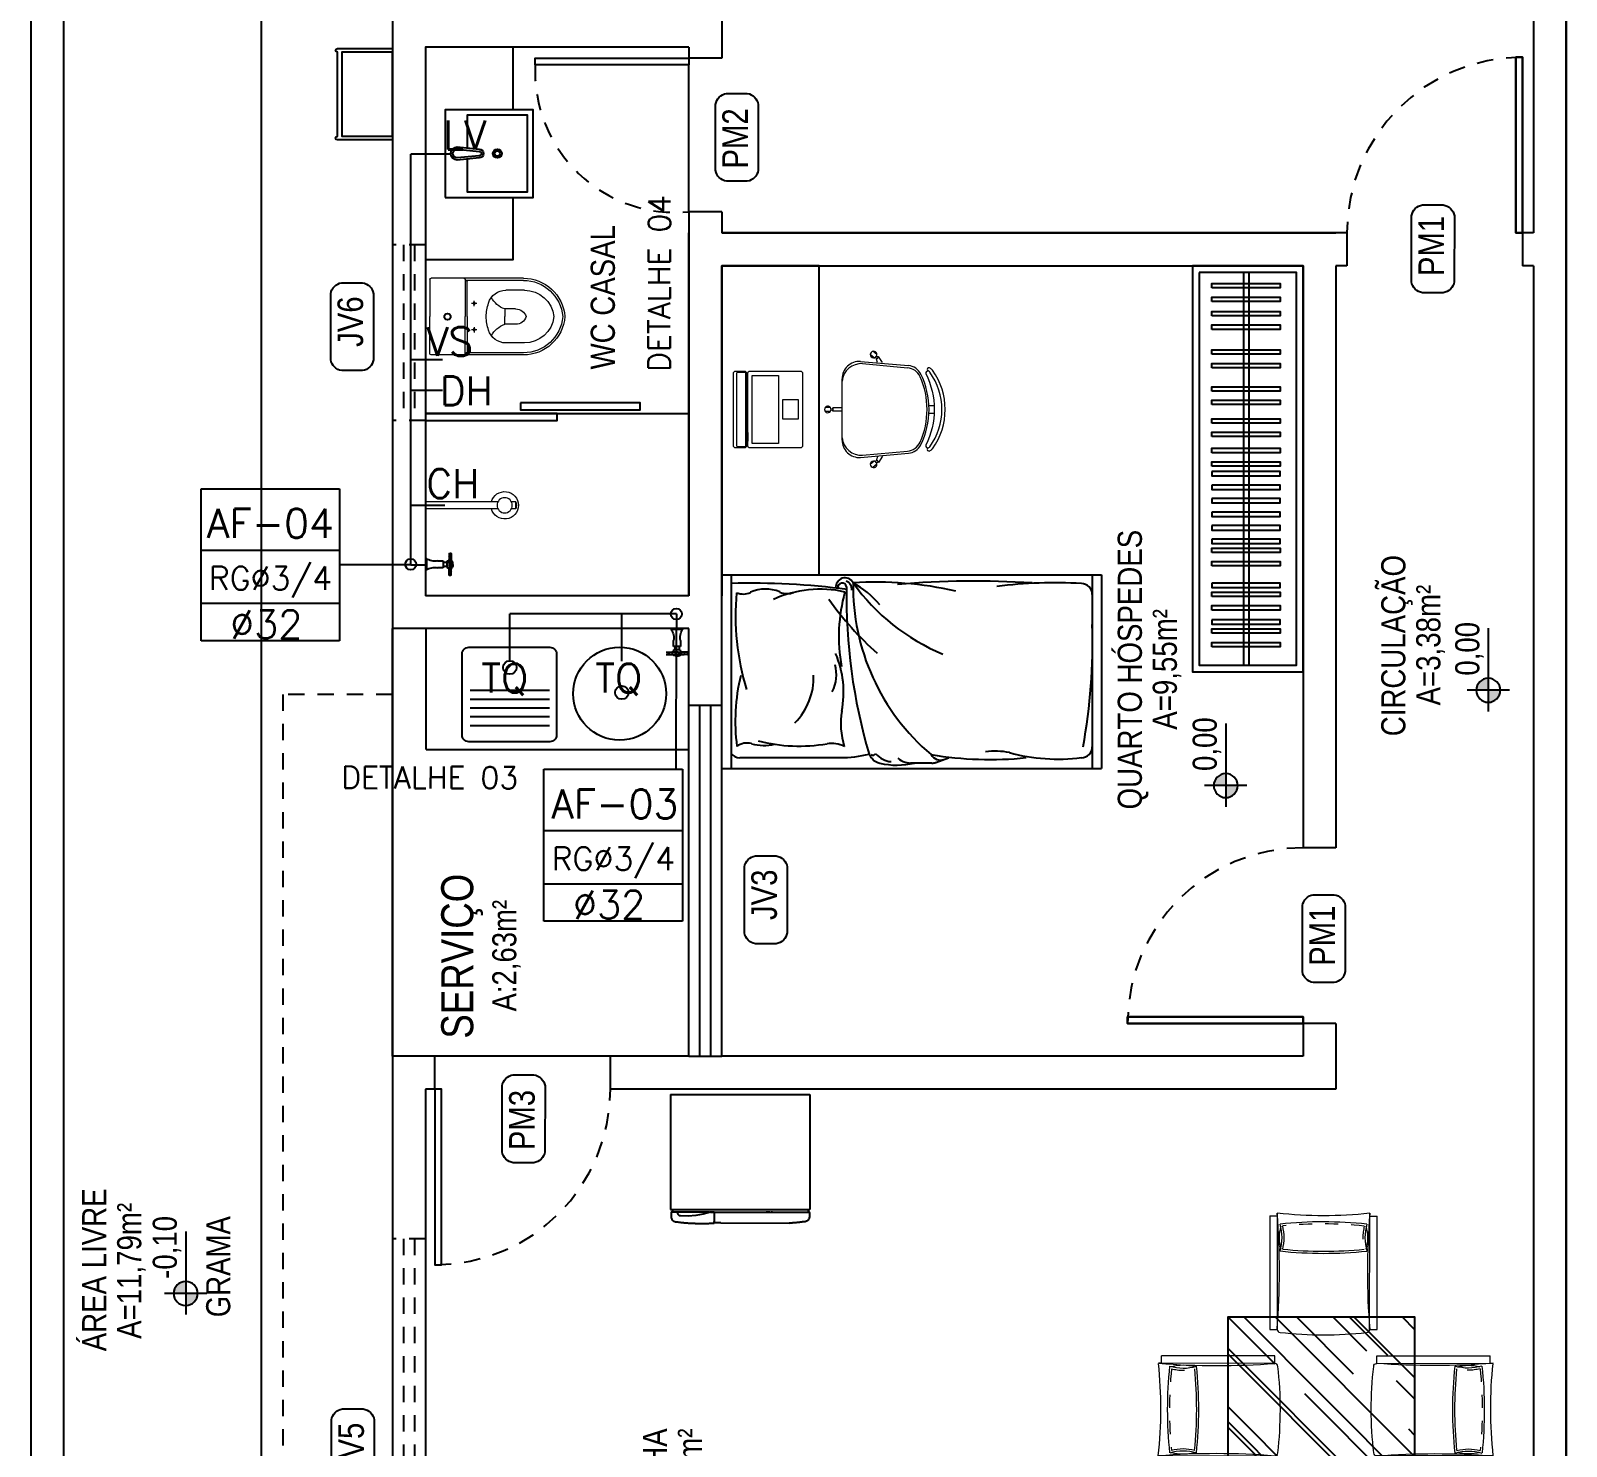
# Model space of a CAD drawing. Header units: millimetres. Extents: x 3923 to 4007, y 744 to 863.
# Drawn here: x 3950.72 to 3962.48, y 840.96 to 851.79 of the extents above; entities that cross this region are included whole.
import ezdxf
from ezdxf.enums import TextEntityAlignment as Align

# ---------------------------------------------------------------- set-up
doc = ezdxf.new("R2010")
doc.units = ezdxf.units.MM
doc.linetypes.add('AXES', pattern=[0.54, 0.3, -0.08, 0.08, -0.08])
doc.linetypes.add('HIDDEN2', pattern=[0.1875, 0.125, -0.0625])
for name, color, linetype in [('-HIDRO', 8, 'Continuous'), ('A-PEN-B', 5, 'Continuous'), ('AF', 5, 'Continuous'), ('COTAS01', 7, 'Continuous'), ('Diametro', 2, 'Continuous'), ('DIVERSOS', 1, 'Continuous'), ('E-txt-g', 3, 'Continuous'), ('ESPECIFICAÇÃO02', 7, 'Continuous'), ('HID-TUBPRIMARIO', 5, 'Continuous'), ('HIDRO 01', 4, 'Continuous'), ('MOB', 251, 'Continuous'), ('MOVEIS', 7, 'Continuous'), ('Prumadas_L', 1, 'Continuous'), ('Prumadas_Q', 3, 'Continuous'), ('Prumadas_T', 2, 'Continuous')]:
    doc.layers.add(name, color=color, linetype=linetype)
for name, color, linetype, lineweight in [('E-Lay-9', 9, 'Continuous', 9), ('E-Txt-W', 7, 'Continuous', 20), ('estofado', 7, 'Continuous', 25)]:
    doc.layers.add(name, color=color, linetype=linetype, lineweight=lineweight)
doc.styles.add('F2', font='ARIALN.TTF')
doc.styles.add('REG60', font='romans.shx', dxfattribs={"width": 0.8, "height": 0.15})
doc.styles.add('REG80', font='romans.shx', dxfattribs={"width": 0.8, "height": 0.2})
doc.styles.add('ROMANS', font='romans__.ttf', dxfattribs={"height": 0.1})

# ---------------------------------------------------------------- blocks, each defined once
blk = doc.blocks.new('TXT-AMB75')
at = {"layer": 'E-txt-g', "style": 'REG80', "width": 0.8, "flags": 8}
blk.add_attdef('TXT', text='', height=0.2, dxfattribs=at).set_placement((0.0055, 0.2964), align=Align.CENTER)
at = {"layer": 'E-Txt-W', "style": 'REG60', "width": 0.8, "flags": 8}
blk.add_attdef('TXT', text='', height=0.15, dxfattribs=at).set_placement((0.0055, 0.0271), align=Align.CENTER)
blk = doc.blocks.new('vaso-s')
at = {"color": 8}
for start, end in [(0, 180), (180, 0)]:
    blk.add_arc((0.08, 0), 0.0143, start, end, dxfattribs=at)
at = {"layer": 'E-Lay-9', "color": 8}
for p, q in [((0, 0.17), (0, 0)), ((0.4256, 0.175), (0.005, 0.175)), ((0.16, 0.17), (0.16, 0.17)), ((0.16, 0.17), (0.16, 0)), ((0.4256, 0.165), (0.165, 0.165)), ((0.17, 0), (0.17, 0.16)), ((0.2013, 0.0479), (0.2013, 0.0722)), ((0.4306, 0.12), (0.3459, 0.12)), ((0.2134, 0.06), (0.1891, 0.06)), ((0.3406, 0.035), (0.3406, 0)), ((0.3906, 0.035), (0.3406, 0.035)), ((0, -0.17), (0, 0)), ((0.16, -0.17), (0.16, 0)), ((0.17, 0), (0.17, -0.1601)), ((0.2134, -0.06), (0.1891, -0.06)), ((0.2013, -0.0479), (0.2013, -0.0722)), ((0.3406, -0.035), (0.3406, 0)), ((0.3906, -0.035), (0.3406, -0.035)), ((0.4306, -0.12), (0.3459, -0.12)), ((0.4256, -0.175), (0.005, -0.175)), ((0.16, -0.17), (0.16, -0.17)), ((0.4256, -0.165), (0.165, -0.165))]:
    blk.add_line(p, q, dxfattribs=at)
for centre in [(0.2013, 0.06), (0.2013, -0.06)]:
    blk.add_circle(centre, 0.005, dxfattribs=at)
for centre, radius, start, end in [((0.005, 0.17), 0.005, 90, 180), ((0.155, 0.17), 0.005, 0, 90), ((0.165, 0.17), 0.00495, 180, 270), ((0.165, 0.16), 0.00495, 0, 90), ((0.4256, -0.015), 0.19, 4.52806, 90), ((0.4256, -0.015), 0.18, 4.78019, 90), ((0.3459, 0.0375), 0.0825, 90, 163.03545), ((0.3754, 0.1358), 0.1066, 206.93947, 250.96472), ((0.4306, -0.015), 0.135, 6.37937, 90), ((0.518, -0.015), 0.2624, 163.03545, 176.7233), ((0.3906, -0.015), 0.05, 17.4576, 90), ((0.518, 0.015), 0.2624, 183.2767, 196.96455), ((0.3459, -0.0375), 0.0825, 196.96455, 270), ((0.3754, -0.1358), 0.1066, 109.03528, 153.06053), ((0.3906, 0.015), 0.05, 270, 342.5424), ((0.4256, 0.015), 0.19, 270, 355.47194), ((0.4256, 0.015), 0.18, 270, 355.21981), ((0.4306, 0.015), 0.135, 270, 353.62063), ((0.005, -0.17), 0.005, 180, 270), ((0.155, -0.17), 0.005, 270, 0), ((0.165, -0.17), 0.00495, 90, 180), ((0.165, -0.1601), 0.00495, 270, 0)]:
    blk.add_arc(centre, radius, start, end, dxfattribs=at)
blk = doc.blocks.new('Chuveiro')
at = {"layer": 'E-Lay-9', "color": 8}
for p, q in [((-0.0311, 0.0156), (-0.3604, 0.0156)), ((0.0509, 0.0156), (0.0311, 0.0156)), ((0.0509, 0.0156), (0.0509, -0.0156)), ((-0.0311, -0.0156), (-0.3604, -0.0156)), ((0.0509, -0.0156), (0.0311, -0.0156))]:
    blk.add_line(p, q, dxfattribs=at)
blk.add_circle((0, 0), 0.0348, dxfattribs=at)
for centre, radius, start, end in [((0, 0), 0.0624, 194.4775, 165.5225), ((0.0093, 0), 0.0444, 339.42663, 20.57337)]:
    blk.add_arc(centre, radius, start, end, dxfattribs=at)
blk = doc.blocks.new('CUBA QUADRADA-flat-4-flat-1')
at = {"layer": 'MOB'}
blk.add_lwpolyline([(0, -0.2), (0.4, -0.2), (0.4, 0.2), (0, 0.2)], close=True, dxfattribs=at)
blk.add_lwpolyline([(0.1, -0.0255), (0.1, -0.175), (0.375, -0.175), (0.375, 0.175), (0.1, 0.175), (0.1, 0.0255)], dxfattribs=at)
for points in [[(0.155, -0.02), (0.055, -0.03, -1), (0.055, 0.03), (0.155, 0.02, -1)], [(0.155, -0.01), (0.055, -0.02, -1), (0.055, 0.02), (0.155, 0.01, -1)]]:
    blk.add_lwpolyline(points, format="xyb", close=True, dxfattribs=at)
for radius in [0.02, 0.0125]:
    blk.add_circle((0.2375, 0), radius, dxfattribs=at)
blk = doc.blocks.new('GELAD-VS')
at = {"color": 8}
blk.add_line((-0.0958, -0.3127), (-0.0958, -0.3151), dxfattribs=at)
for points in [[(-0.2946, 0.2704), (0.3404, 0.2704)], [(-0.2946, 0.2704), (-0.2946, -0.2524)], [(0.3404, 0.2704), (0.3404, -0.2524)], [(-0.2946, -0.2524), (0.3404, -0.2524)], [(-0.2919, -0.2667), (-0.2919, -0.2864), (-0.2915, -0.2903), (-0.2907, -0.2942), (-0.2888, -0.2977), (-0.2861, -0.3011), (-0.2834, -0.3042), (-0.2799, -0.3062), (-0.276, -0.3077), (-0.2722, -0.3089), (-0.2687, -0.3093), (-0.2652, -0.3096), (-0.2613, -0.31), (-0.2578, -0.3104), (-0.254, -0.3108), (-0.2505, -0.3112), (-0.247, -0.3116), (-0.2432, -0.312), (-0.2397, -0.3124), (-0.2358, -0.3127), (-0.2323, -0.3131), (-0.2285, -0.3131), (-0.225, -0.3135), (-0.2211, -0.3139), (-0.2176, -0.3143), (-0.2138, -0.3147), (-0.2103, -0.3147), (-0.2064, -0.3151), (-0.2029, -0.3151), (-0.1991, -0.3154), (-0.1956, -0.3154), (-0.1917, -0.3158), (-0.1882, -0.3158), (-0.1844, -0.3158), (-0.1809, -0.3162), (-0.177, -0.3162), (-0.1735, -0.3162), (-0.1697, -0.3166), (-0.1662, -0.3166), (-0.1623, -0.3166), (-0.1588, -0.3166), (-0.155, -0.3166), (-0.1515, -0.3166), (-0.1476, -0.3166), (-0.1442, -0.3166), (-0.1403, -0.3166), (-0.1368, -0.3166), (-0.1329, -0.3166), (-0.1295, -0.3162), (-0.1256, -0.3162), (-0.1221, -0.3162), (-0.1182, -0.3158), (-0.1148, -0.3158), (-0.1109, -0.3158), (-0.1074, -0.3154), (-0.1039, -0.3154), (-0.1001, -0.3151), (-0.0958, -0.3151)], [(-0.2899, -0.2648), (-0.2899, -0.2648), (-0.2899, -0.2648), (-0.2899, -0.2648), (-0.2899, -0.2648), (-0.2899, -0.2648), (-0.2899, -0.2648), (-0.2907, -0.2648), (-0.2911, -0.2652), (-0.2915, -0.2659), (-0.2915, -0.2663), (-0.2915, -0.2663), (-0.2915, -0.2663), (-0.2915, -0.2663), (-0.2915, -0.2663), (-0.2915, -0.2667)], [(-0.1237, -0.2648), (-0.2899, -0.2648)], [(-0.2861, -0.2524), (-0.2861, -0.2648)], [(-0.2636, -0.2648), (-0.2636, -0.2648), (-0.2636, -0.2648), (-0.2636, -0.2648), (-0.2636, -0.2648), (-0.2636, -0.2648), (-0.2636, -0.2648), (-0.2636, -0.2648), (-0.2636, -0.2648)], [(-0.2617, -0.2667), (-0.2617, -0.2663), (-0.2621, -0.2663), (-0.2621, -0.2659), (-0.2621, -0.2659), (-0.2625, -0.2656), (-0.2625, -0.2656), (-0.2625, -0.2652), (-0.2629, -0.2652), (-0.2633, -0.2648), (-0.2633, -0.2648), (-0.2636, -0.2648), (-0.2636, -0.2648)], [(-0.2617, -0.2667), (-0.2617, -0.2687)], [(-0.249, -0.2826), (-0.2513, -0.2822), (-0.254, -0.2814), (-0.2563, -0.2799), (-0.2582, -0.2779), (-0.2598, -0.276), (-0.2609, -0.2737), (-0.2617, -0.271), (-0.2617, -0.2687)], [(-0.1124, -0.2648), (-0.1457, -0.2748), (-0.1797, -0.281), (-0.2145, -0.2837), (-0.249, -0.2826)], [(-0.1237, -0.2648), (-0.1221, -0.2648), (-0.1209, -0.2648), (-0.1194, -0.2648), (-0.119, -0.2648), (-0.1182, -0.2648)], [(-0.1209, -0.2648), (-0.1221, -0.2648)], [(-0.1182, -0.2648), (-0.1182, -0.2648)], [(-0.1124, -0.2648), (-0.1128, -0.2648), (-0.1128, -0.2648), (-0.1132, -0.2648), (-0.1136, -0.2648), (-0.114, -0.2648), (-0.1144, -0.2648), (-0.1148, -0.2648), (-0.1155, -0.2648), (-0.1163, -0.2648), (-0.1171, -0.2648), (-0.1182, -0.2648), (-0.1182, -0.2648)], [(-0.1182, -0.2648), (-0.1182, -0.2648)], [(-0.1124, -0.2648), (-0.0958, -0.2648)], [(-0.0966, -0.2648), (-0.1124, -0.2648), (-0.1124, -0.2648), (-0.1124, -0.2648), (-0.1124, -0.2648), (-0.1124, -0.2648)], [(-0.0966, -0.2648), (-0.0966, -0.2648), (-0.0966, -0.2648), (-0.0966, -0.2648), (-0.0966, -0.2648), (-0.0966, -0.2648), (-0.0966, -0.2648), (-0.0966, -0.2648), (-0.0966, -0.2648), (-0.0966, -0.2648), (-0.0966, -0.2648), (-0.0966, -0.2648), (-0.0966, -0.2648)], [(-0.0958, -0.2648), (0.3404, -0.2648)], [(-0.0958, -0.2648), (-0.0958, -0.2648), (-0.0958, -0.2648), (-0.0958, -0.2648), (-0.0958, -0.2659)], [(-0.0958, -0.2648), (-0.0958, -0.2659)], [(-0.0958, -0.2648), (-0.0958, -0.3093)], [(-0.0958, -0.2648), (-0.0958, -0.3139), (-0.0958, -0.3093)], [(-0.0958, -0.2659), (-0.0958, -0.3081)], [(-0.0958, -0.2675), (-0.0958, -0.2667)], [(-0.0656, -0.2648), (-0.0656, -0.2648), (-0.0656, -0.2648), (-0.0656, -0.2648), (-0.0656, -0.2648), (-0.0656, -0.2648), (-0.0656, -0.2648), (-0.0656, -0.2648), (-0.0656, -0.2648), (-0.0656, -0.2648), (-0.0656, -0.2648), (-0.0656, -0.2648), (-0.0656, -0.2648), (-0.0656, -0.2648), (-0.0656, -0.2648), (-0.0656, -0.2648), (-0.0656, -0.2648), (-0.0656, -0.2648), (-0.0656, -0.2648), (-0.0656, -0.2648), (-0.0656, -0.2648)], [(0.1583, -0.2648), (0.1416, -0.2648)], [(0.1424, -0.2648), (0.1583, -0.2648), (0.1583, -0.2648), (0.1583, -0.2648), (0.1583, -0.2648), (0.1583, -0.2648)], [(0.1583, -0.2648), (0.1583, -0.2648), (0.1587, -0.2648), (0.1587, -0.2648), (0.1594, -0.2648), (0.1598, -0.2648), (0.1602, -0.2648), (0.1606, -0.2648), (0.1614, -0.2648), (0.1621, -0.2648), (0.1629, -0.2648), (0.1637, -0.2648), (0.1641, -0.2648)], [(0.1641, -0.2648), (0.1641, -0.2648)], [(0.1641, -0.2648), (0.1641, -0.2648)], [(0.1691, -0.2648), (0.1679, -0.2648), (0.1668, -0.2648), (0.1652, -0.2648), (0.1648, -0.2648), (0.1641, -0.2648)], [(0.1668, -0.2648), (0.1679, -0.2648)], [(0.1691, -0.2648), (0.3358, -0.2648)], [(0.3095, -0.2648), (0.3095, -0.2648), (0.3095, -0.2648), (0.3095, -0.2648), (0.3095, -0.2648), (0.3095, -0.2648), (0.3095, -0.2648)], [(0.3319, -0.2524), (0.3319, -0.2648)], [(0.3377, -0.2663), (0.3377, -0.2663), (0.3377, -0.2663), (0.3377, -0.2663), (0.3377, -0.2663), (0.3377, -0.2663), (0.3377, -0.2663), (0.3377, -0.2659), (0.3373, -0.2652), (0.3365, -0.2648), (0.3362, -0.2648), (0.3362, -0.2648), (0.3362, -0.2648), (0.3362, -0.2648), (0.3362, -0.2648), (0.3362, -0.2648)], [(0.3377, -0.2667), (0.3377, -0.2864)], [(-0.0958, -0.3081), (-0.0958, -0.3081), (-0.0958, -0.3085)], [(-0.0958, -0.3112), (-0.0958, -0.3108), (-0.0958, -0.3108), (-0.0958, -0.3108), (-0.0958, -0.3108), (-0.0958, -0.3104), (-0.0958, -0.3104), (-0.0958, -0.31), (-0.0958, -0.31), (-0.0958, -0.31), (-0.0958, -0.3096), (-0.0958, -0.3093), (-0.0958, -0.3089), (-0.0958, -0.3089), (-0.0958, -0.3085), (-0.0958, -0.3081)], [(-0.0958, -0.3093), (-0.0958, -0.3096)], [(-0.0958, -0.31), (-0.0958, -0.3108)], [(-0.0958, -0.3108), (-0.0958, -0.3112)], [(-0.0958, -0.3112), (-0.0958, -0.3139)], [(-0.0958, -0.312), (-0.0958, -0.3124)], [(-0.0958, -0.3127), (-0.0958, -0.3131)], [(-0.0796, -0.3143), (-0.0838, -0.3143), (-0.0958, -0.3139), (-0.0958, -0.3139)], [(-0.066, -0.3143), (-0.0711, -0.3143), (-0.0796, -0.3143)], [(-0.066, -0.3143), (0.245, -0.3154)], [(0.2194, -0.3162), (0.2194, -0.3162)], [(0.2267, -0.3162), (0.2267, -0.3162)], [(0.318, -0.3089), (0.3145, -0.3093), (0.311, -0.3096), (0.3072, -0.31), (0.3037, -0.3104), (0.2998, -0.3108), (0.2963, -0.3112), (0.2925, -0.3116), (0.289, -0.312), (0.2855, -0.3124), (0.2816, -0.3127), (0.2782, -0.3131), (0.2743, -0.3131), (0.2704, -0.3135), (0.2669, -0.3139), (0.2631, -0.3143), (0.2596, -0.3147), (0.2561, -0.3147), (0.2522, -0.3151), (0.2488, -0.3151), (0.245, -0.3154)], [(0.3377, -0.2864), (0.3373, -0.2903), (0.3362, -0.2942), (0.3346, -0.2977), (0.3319, -0.3011), (0.3288, -0.3042), (0.3253, -0.3062), (0.3219, -0.3077), (0.318, -0.3089)]]:
    blk.add_lwpolyline(points, dxfattribs=at)
blk = doc.blocks.new('Cadeira')
at = {"layer": 'E-Lay-9', "color": 8}
for p, q in [((-0.0093, 0.0535), (-0.0093, 0.0769)), ((0.0096, 0.0535), (0.0096, 0.0769)), ((-0.1393, 0), (0.1393, 0)), ((-0.0075, 0), (-0.0075, 0.0425)), ((-0.0075, 0.0425), (-0.0056, 0.0425)), ((0.0056, 0.0425), (0.0075, 0.0425)), ((0.0075, 0), (0.0075, 0.0425)), ((-0.2355, -0.1467), (-0.2505, -0.1288)), ((-0.2192, -0.0836), (-0.1996, -0.3023)), ((-0.2087, -0.0936), (-0.1898, -0.2982)), ((0.2087, -0.0936), (0.1898, -0.2982)), ((0.2192, -0.0836), (0.1996, -0.3023)), ((0.2355, -0.1467), (0.2505, -0.1288)), ((-0.25, -0.1588), (-0.265, -0.1409)), ((-0.2398, -0.1647), (-0.2413, -0.1659)), ((-0.2133, -0.1847), (-0.2413, -0.1659)), ((-0.2298, -0.1563), (-0.2313, -0.1575)), ((-0.2144, -0.1618), (-0.2298, -0.1563)), ((0.2133, -0.1847), (0.2413, -0.1659)), ((0.2144, -0.1618), (0.2298, -0.1563)), ((0.2298, -0.1563), (0.2313, -0.1575)), ((0.2398, -0.1647), (0.2413, -0.1659)), ((0.25, -0.1588), (0.265, -0.1409)), ((-0.0175, -0.3961), (-0.0175, -0.4196)), ((0.0175, -0.3961), (0.0175, -0.4196))]:
    blk.add_line(p, q, dxfattribs=at)
blk.add_lwpolyline([(0.1631, -0.3812, -0.237888), (-0.1631, -0.3812, 0.605717), (-0.1738, -0.3953, 0.122717), (-0.17, -0.4, 0.323529), (0.17, -0.4, 0.122717), (0.1738, -0.3953, 0.605717)], format="xyb", close=True, dxfattribs=at)
for centre in [(0, 0.0466), (-0.2382, -0.1579), (0.2382, -0.1579)]:
    blk.add_circle(centre, 0.005, dxfattribs=at)
for centre, radius, start, end in [((0.0001, 0.0652), 0.015, 281.63338, 257.45365), ((-0.1393, -0.08), 0.08, 90, 182.56924), ((0, 0.0475), 0.0075, 221.81031, 318.18969), ((0.1393, -0.08), 0.08, 357.43076, 90), ((-0.1202, -0.0886), 0.0887, 95.59249, 183.25223), ((0.1202, -0.0886), 0.0887, 356.74777, 84.40751), ((-0.2502, -0.1438), 0.015, 322.54635, 298.36662), ((0.2502, -0.1438), 0.015, 241.63338, 217.45365), ((-0.2388, -0.1573), 0.0075, 261.81031, 358.18969), ((0.2388, -0.1573), 0.0075, 181.81031, 278.18969), ((-0.1299, -0.296), 0.07, 185.12125, 243.60471), ((-0.1201, -0.2918), 0.07, 185.2999, 245.73609), ((0.1201, -0.2918), 0.07, 294.26391, 354.7001), ((0.1299, -0.296), 0.07, 296.39529, 354.87875), ((-0.1819, -0.3961), 0.00782, 29.81088, 225.32554), ((-0.1625, -0.39), 0.0275, 205.14546, 233.45713), ((0, -0.1648), 0.3052, 234.12379, 305.87621), ((-0.1625, -0.39), 0.0125, 205.14546, 233.1301), ((0, -0.0343), 0.3622, 243.60471, 296.39529), ((0, -0.0254), 0.3622, 245.73609, 294.26391), ((0.1819, -0.3961), 0.00782, 314.67446, 150.18912), ((0.1625, -0.39), 0.0275, 306.54287, 334.85454)]:
    blk.add_arc(centre, radius, start, end, dxfattribs=at)
blk = doc.blocks.new('Notebook')
at = {"layer": 'E-Lay-9', "color": 8}
for p, q in [((-0.175, 0.305), (-0.175, 0.3)), ((-0.175, 0.3), (-0.175, 0.265)), ((0.165, 0.315), (-0.165, 0.315)), ((0.175, 0.3), (0.175, 0.305)), ((0.175, 0.265), (0.175, 0.3)), ((-0.165, 0.255), (0.165, 0.255))]:
    blk.add_line(p, q, dxfattribs=at)
for points in [[(-0.165, 0.26), (0.165, 0.26, 0.414214), (0.17, 0.265), (0.17, 0.295, 0.414214), (0.165, 0.3), (-0.165, 0.3, 0.414214), (-0.17, 0.295), (-0.17, 0.265, 0.414214)], [(-0.165, 0), (0.165, 0, 0.414214), (0.175, 0.01), (0.175, 0.24, 0.414214), (0.165, 0.25), (-0.165, 0.25, 0.414214), (-0.175, 0.24), (-0.175, 0.01, 0.414214)]]:
    blk.add_lwpolyline(points, format="xyb", close=True, dxfattribs=at)
for points in [[(-0.155, 0.11), (0.155, 0.11), (0.155, 0.23), (-0.155, 0.23)], [(-0.105, 0.25), (-0.145, 0.25), (-0.145, 0.255), (-0.105, 0.255)], [(0.105, 0.25), (0.145, 0.25), (0.145, 0.255), (0.105, 0.255)], [(-0.045, 0.02), (0.045, 0.02), (0.045, 0.09), (-0.045, 0.09)]]:
    blk.add_lwpolyline(points, close=True, dxfattribs=at)
for centre, start, end in [((-0.165, 0.305), 90, 180), ((0.165, 0.305), 0, 90), ((-0.165, 0.265), 180, 270), ((0.165, 0.265), 270, 360)]:
    blk.add_arc(centre, 0.01, start, end, dxfattribs=at)
blk = doc.blocks.new('A$C656368A0')
at = {"layer": 'COTAS01', "color": 8}
for p, q in [((0, 1.1964), (0, 0)), ((0, 1.1964), (0.5505, 1.1964)), ((0.1097, 0.997), (0.1097, 0.6345)), ((0.1497, 0.997), (0.1497, 0.6345)), ((0.1897, 0.997), (0.1897, 0.6345)), ((0.2298, 0.997), (0.2298, 0.6345)), ((0.2698, 0.997), (0.2698, 0.6345)), ((0, 0), (0.5505, 0))]:
    blk.add_line(p, q, dxfattribs=at)
for centre in [(0.3736, 0.8158), (0.2591, 0.3053)]:
    blk.add_circle(centre, 0.0307, dxfattribs=at)
at = {"layer": 'ESPECIFICAÇÃO02', "color": 8}
blk.add_lwpolyline([(0.4658, 0.6329, -0.414214), (0.4357, 0.6029), (0.0655, 0.6029, -0.414214), (0.0354, 0.6329), (0.0354, 1.0032, -0.414214), (0.0655, 1.0332), (0.4357, 1.0332, -0.414214), (0.4658, 1.0032)], format="xyb", close=True, dxfattribs=at)
blk.add_circle((0.2541, 0.3149), 0.212, dxfattribs=at)
blk = doc.blocks.new('Poltrona Star marrom')
at = {"layer": 'estofado', "color": 8, "lineweight": 20, "ltscale": 0.1}
for p, q in [((0, 0), (0, -0.78)), ((-0.05, -0.02), (-0.05, -0.78)), ((-0.05, -0.02), (0, -0.02)), ((0.62, -0.78), (0.62, -0.02)), ((0.62, -0.02), (0.67, -0.02)), ((0.67, -0.78), (0.67, -0.02)), ((-0.05, -0.78), (0, -0.78)), ((0.62, -0.78), (0.67, -0.78))]:
    blk.add_line(p, q, dxfattribs=at)
at = {"layer": 'estofado', "color": 8, "lineweight": 5, "ltscale": 0.1}
blk.add_line((0.62, -0.02), (0.62, 0), dxfattribs=at)
for centre, radius, start, end in [((0.31, 2.832), 2.848, 263.7521, 276.2479), ((0.309, -0.165), 0.296, 165.0121, 194.9879), ((0.31, -2.807), 2.748, 83.9224, 96.0776), ((-0.276, -0.165), 0.308, 343.0375, 16.9625), ((0.896, -0.165), 0.308, 163.0375, 196.9625), ((0.311, -0.165), 0.296, 345.0121, 14.9879), ((0.31, 2.478), 2.748, 263.9224, 276.0776), ((0.02, -0.78), 0.02, 180, 270), ((0.31, 1.687), 2.504, 263.3498, 276.6502), ((0.6, -0.78), 0.02, 270, 0)]:
    blk.add_arc(centre, radius, start, end, dxfattribs=at)
at = {"layer": 'MOVEIS', "color": 8, "lineweight": 5, "ltscale": 0.1}
for points in [[(0.019, -0.075), (0.019, -0.075), (0.019, -0.075)], [(0.601, -0.075), (0.601, -0.075)], [(0.019, -0.255), (0.019, -0.255)], [(0.601, -0.255), (0.601, -0.255)]]:
    blk.add_lwpolyline(points, close=True, dxfattribs=at)
for centre, radius, start, end in [((-4.905, -0.39), 4.92, 355.4539, 4.5461), ((-0.276, -0.165), 0.322, 345.9941, 14.0059), ((5.525, -0.39), 4.92, 175.4539, 184.5461), ((0.31, 2.478), 2.734, 264.2624, 275.7376)]:
    blk.add_arc(centre, radius, start, end, dxfattribs=at)
at = {"layer": 'MOVEIS', "color": 8, "linetype": 'AXES', "lineweight": 5, "ltscale": 0.1}
for centre, radius, start, end in [((0.31, -2.807), 2.734, 84.2624, 95.7376), ((0.896, -0.165), 0.322, 165.9941, 194.0059)]:
    blk.add_arc(centre, radius, start, end, dxfattribs=at)
blk = doc.blocks.new('NIVEL')
at = {"layer": 'DIVERSOS'}
h = blk.add_hatch(color=7, dxfattribs=at)
h.paths.add_polyline_path([(0, 0.137, 0.414214), (-0.137, 0), (0, 0)])
h.paths.add_polyline_path([(0, 0), (0, -0.137, 0.414214), (0.137, 0)])
at = {"layer": 'DIVERSOS', "color": 7}
for p, q in [((0, 0.242), (0, -0.242)), ((0.709, 0), (-0.242, 0))]:
    blk.add_line(p, q, dxfattribs=at)
blk.add_circle((0, 0), 0.137, dxfattribs=at)

msp = doc.modelspace()

# ---------------------------------------------------------------- hatches: boundary and pattern name
at = {"layer": '-HIDRO', "linetype": 'Continuous'}
h = msp.add_hatch(dxfattribs=at)
h.set_pattern_fill('AR-RROOF', color=256, scale=0.0168, angle=405, style=0)
h.set_pattern_definition([(315, (-4293.20827, 2329.26294), (0.362083926, -0.965557135), [6.40079998, -0.85344, 2.1336, -0.42672]), (315, (-4292.9578, 2328.71076), (-0.70304629, -0.09957308), [1.28016, -0.1408176, 2.56032, -0.32004]), (315, (-4293.31388, 2328.8556), (1.36686682, -1.77119387), [3.41375999, -0.597408, 1.70688, -0.42672])])
h.paths.add_polyline_path([(3961.318, 839.259), (3959.89, 839.259), (3959.89, 841.947), (3961.318, 841.947)])

# ---------------------------------------------------------------- linework, layer by layer
for p, q in [((3950.72, 861), (3950.72, 819)), ((3962.48, 861), (3962.48, 819)), ((3950.972, 860.748), (3950.972, 819.252)), ((3956.012, 855.455), (3956.012, 851.585)), ((3962.228, 855.455), (3962.228, 850.247)), ((3962.228, 855.455), (3962.228, 850.247)), ((3952.484, 852.929), (3952.484, 830.912)), ((3953.492, 851.921), (3953.492, 847.217)), ((3953.744, 851.669), (3953.744, 847.469)), ((3955.76, 851.669), (3953.744, 851.669)), ((3955.76, 851.669), (3955.76, 851.585)), ((3956.012, 851.585), (3955.76, 851.585)), ((3955.76, 850.409), (3955.76, 847.469)), ((3956.012, 850.409), (3955.76, 850.409)), ((3956.012, 850.409), (3956.012, 850.247)), ((3955.76, 847.469), (3955.76, 850.247)), ((3960.8, 850.247), (3956.012, 850.247)), ((3956.012, 850.247), (3960.716, 850.247)), ((3960.8, 850.247), (3960.8, 849.995)), ((3962.228, 850.247), (3962.144, 850.247)), ((3962.144, 850.247), (3962.144, 849.995)), ((3956.012, 849.995), (3956.012, 847.469)), ((3956.012, 846.631), (3956.012, 849.995)), ((3956.012, 849.995), (3960.464, 849.995)), ((3960.464, 849.995), (3960.464, 847.299)), ((3960.464, 849.995), (3960.464, 845.539)), ((3960.8, 849.995), (3960.716, 849.995)), ((3960.716, 849.995), (3960.716, 847.299)), ((3960.716, 849.995), (3960.716, 845.539)), ((3962.228, 849.995), (3962.144, 849.995)), ((3962.228, 849.995), (3962.228, 836.624)), ((3955.76, 847.469), (3953.744, 847.469)), ((3955.76, 847.217), (3953.492, 847.217)), ((3953.492, 843.943), (3953.492, 847.217)), ((3955.76, 846.631), (3955.76, 847.217)), ((3955.76, 843.943), (3955.76, 846.631)), ((3955.76, 846.631), (3956.012, 846.631)), ((3955.844, 843.943), (3955.844, 846.631)), ((3955.928, 843.943), (3955.928, 846.631)), ((3956.012, 843.943), (3956.012, 846.631)), ((3960.716, 846.291), (3960.716, 845.871)), ((3960.716, 845.539), (3960.464, 845.539)), ((3960.464, 844.195), (3960.464, 844.027)), ((3960.716, 844.195), (3960.464, 844.195)), ((3960.464, 844.195), (3960.464, 843.943)), ((3960.716, 844.195), (3960.716, 843.691)), ((3953.492, 843.943), (3953.492, 836.789)), ((3953.816, 843.943), (3953.492, 843.943)), ((3953.816, 843.691), (3953.816, 843.943)), ((3955.16, 843.943), (3953.816, 843.943)), ((3955.16, 843.691), (3955.16, 843.943)), ((3955.76, 843.943), (3955.16, 843.943)), ((3955.76, 843.943), (3956.012, 843.943)), ((3960.464, 843.943), (3956.012, 843.943)), ((3956.768, 843.943), (3956.6, 843.943)), ((3953.744, 843.691), (3953.744, 838.315)), ((3953.867, 843.691), (3953.744, 843.691)), ((3960.716, 843.691), (3955.16, 843.691))]:
    msp.add_line(p, q, dxfattribs=at)
at = {"layer": '-HIDRO'}
for p, q in [((3955.76, 850.409), (3955.76, 851.534)), ((3953.744, 848.863), (3955.76, 848.863)), ((3956.012, 846.146), (3956.012, 847.629)), ((3956.012, 847.629), (3958.921, 847.629)), ((3956.084, 847.629), (3956.084, 846.146)), ((3958.85, 847.629), (3958.85, 846.146)), ((3958.921, 847.629), (3958.921, 846.146)), ((3956.012, 846.146), (3958.921, 846.146)), ((3956.92, 846.229), (3956.15, 846.229)), ((3957.622, 846.187), (3957.459, 846.187)), ((3957.651, 846.192), (3957.749, 846.229))]:
    msp.add_line(p, q, dxfattribs=at)
at = {"layer": '-HIDRO', "linetype": 'HIDDEN2'}
for p, q in [((3953.744, 850.155), (3953.492, 850.155)), ((3953.576, 850.155), (3953.576, 848.811)), ((3953.66, 850.155), (3953.66, 848.811)), ((3953.744, 848.811), (3953.492, 848.811)), ((3952.652, 846.713), (3952.652, 831.08)), ((3953.492, 846.713), (3952.652, 846.713)), ((3953.744, 842.546), (3953.492, 842.546)), ((3953.576, 842.546), (3953.576, 839.186)), ((3953.66, 842.546), (3953.66, 839.186))]:
    msp.add_line(p, q, dxfattribs=at)
at = {"layer": '-HIDRO', "ltscale": 0.5}
for p, q in [((3960.007, 849.944), (3960.007, 846.937)), ((3960.049, 849.944), (3960.049, 846.937))]:
    msp.add_line(p, q, dxfattribs=at)
at = {"layer": '-HIDRO', "linetype": 'Continuous', "flags": 128}
msp.add_lwpolyline([(3962.228, 826.292), (3962.48, 826.292), (3962.48, 836.624), (3960.212, 836.624), (3960.212, 838.052), (3962.48, 838.052), (3962.48, 855.707), (3955.76, 855.707), (3955.76, 851.921), (3953.492, 851.921), (3953.492, 831.92), (3956.936, 831.92), (3956.936, 826.292), (3962.228, 826.292)], dxfattribs=at)
at = {"layer": '-HIDRO'}
msp.add_lwpolyline([(3954.416, 851.19), (3954.416, 851.669), (3953.744, 851.669), (3953.744, 850.044), (3954.416, 850.044), (3954.416, 850.518)], dxfattribs=at)
at = {"layer": '-HIDRO', "linetype": 'Continuous'}
for points in [[(3953.492, 851.658), (3953.492, 850.959), (3953.069, 850.959, -1), (3953.069, 850.986), (3953.069, 851.631, -1), (3953.069, 851.658)], [(3956.049, 850.642, -0.331371), (3955.965, 850.726), (3955.965, 851.23, -0.332506), (3956.049, 851.314), (3956.208, 851.314, -0.330378), (3956.292, 851.23), (3956.292, 850.726, -0.331371), (3956.208, 850.642)], [(3961.379, 849.788, -0.331371), (3961.295, 849.872), (3961.296, 850.377, -0.332506), (3961.379, 850.461), (3961.538, 850.461, -0.330378), (3961.623, 850.377), (3961.622, 849.872, -0.331371), (3961.538, 849.788)], [(3953.102, 849.192, -0.331371), (3953.018, 849.276), (3953.018, 849.781, -0.332506), (3953.102, 849.865), (3953.261, 849.865, -0.330378), (3953.345, 849.781), (3953.345, 849.276, -0.331371), (3953.261, 849.192)], [(3956.27, 844.804, -0.331371), (3956.186, 844.888), (3956.187, 845.393, -0.332506), (3956.27, 845.477), (3956.429, 845.477, -0.330378), (3956.514, 845.393), (3956.513, 844.888, -0.331371), (3956.429, 844.804)], [(3960.543, 844.507, -0.331371), (3960.459, 844.591), (3960.46, 845.096, -0.332506), (3960.543, 845.18), (3960.702, 845.18, -0.330378), (3960.787, 845.096), (3960.786, 844.591, -0.331371), (3960.702, 844.507)], [(3954.415, 843.128, -0.331371), (3954.331, 843.212), (3954.331, 843.717, -0.332506), (3954.415, 843.801), (3954.574, 843.801, -0.330378), (3954.659, 843.717), (3954.658, 843.212, -0.331371), (3954.574, 843.128)], [(3953.107, 840.57, -0.331371), (3953.023, 840.654), (3953.024, 841.159, -0.332506), (3953.107, 841.243), (3953.267, 841.243, -0.330378), (3953.351, 841.159), (3953.351, 840.654, -0.331371), (3953.267, 840.57)]]:
    msp.add_lwpolyline(points, format="xyb", close=True, dxfattribs=at)
for points in [[(3953.492, 850.986), (3953.492, 851.631), (3953.103, 851.631), (3953.103, 850.986)], [(3955.76, 851.585), (3955.76, 851.534), (3954.584, 851.534), (3954.584, 851.585)], [(3962.094, 850.247), (3962.094, 851.591), (3962.144, 851.591), (3962.144, 850.247)], [(3962.144, 850.247), (3962.144, 851.591), (3962.094, 851.591), (3962.094, 850.247)], [(3960.464, 844.245), (3959.12, 844.245), (3959.12, 844.195), (3960.464, 844.195)], [(3960.464, 844.195), (3959.12, 844.195), (3959.12, 844.245), (3960.464, 844.245)], [(3953.816, 843.691), (3953.816, 842.347), (3953.867, 842.347), (3953.867, 843.691)]]:
    msp.add_lwpolyline(points, close=True, dxfattribs=at)
at = {"layer": '-HIDRO'}
for points in [[(3956.759, 849.995), (3956.012, 849.995), (3956.012, 847.629), (3956.759, 847.629)], [(3959.618, 849.995), (3959.618, 846.886), (3960.464, 846.886), (3960.464, 849.995)], [(3959.668, 849.944), (3959.668, 846.937), (3960.414, 846.937), (3960.414, 849.944)], [(3953.744, 848.863), (3953.744, 848.811), (3954.752, 848.811), (3954.752, 848.863)], [(3954.472, 848.946), (3954.472, 848.891), (3955.388, 848.891), (3955.388, 848.946)], [(3961.318, 839.259), (3959.89, 839.259), (3959.89, 841.947), (3961.318, 841.947)]]:
    msp.add_lwpolyline(points, close=True, dxfattribs=at)
at = {"layer": '-HIDRO', "ltscale": 0.5}
for points in [[(3959.765, 849.825), (3959.765, 849.858), (3960.289, 849.858), (3960.289, 849.825)], [(3959.765, 849.721), (3959.765, 849.755), (3960.289, 849.755), (3960.289, 849.721)], [(3959.765, 849.612), (3959.765, 849.645), (3960.289, 849.645), (3960.289, 849.612)], [(3959.765, 849.508), (3959.765, 849.542), (3960.289, 849.542), (3960.289, 849.508)], [(3959.765, 849.317), (3959.765, 849.351), (3960.289, 849.351), (3960.289, 849.317)], [(3959.765, 849.214), (3959.765, 849.247), (3960.289, 849.247), (3960.289, 849.214)], [(3959.765, 849.035), (3959.765, 849.069), (3960.289, 849.069), (3960.289, 849.035)], [(3959.765, 848.932), (3959.765, 848.965), (3960.289, 848.965), (3960.289, 848.932)], [(3959.765, 848.79), (3959.765, 848.824), (3960.289, 848.824), (3960.289, 848.79)], [(3959.765, 848.687), (3959.765, 848.72), (3960.289, 848.72), (3960.289, 848.687)], [(3959.765, 848.564), (3959.765, 848.598), (3960.289, 848.598), (3960.289, 848.564)], [(3959.765, 848.461), (3959.765, 848.494), (3960.289, 848.494), (3960.289, 848.461)], [(3959.765, 848.42), (3959.765, 848.386), (3960.289, 848.386), (3960.289, 848.42)], [(3959.765, 848.316), (3959.765, 848.283), (3960.289, 848.283), (3960.289, 848.316)], [(3959.765, 848.213), (3959.765, 848.179), (3960.289, 848.179), (3960.289, 848.213)], [(3959.765, 848.109), (3959.765, 848.076), (3960.289, 848.076), (3960.289, 848.109)], [(3959.765, 848.006), (3959.765, 847.972), (3960.289, 847.972), (3960.289, 848.006)], [(3959.765, 847.903), (3959.765, 847.869), (3960.289, 847.869), (3960.289, 847.903)], [(3959.765, 847.8), (3959.765, 847.834), (3960.289, 847.834), (3960.289, 847.8)], [(3959.765, 847.697), (3959.765, 847.73), (3960.289, 847.73), (3960.289, 847.697)], [(3959.765, 847.565), (3959.765, 847.531), (3960.289, 847.531), (3960.289, 847.565)], [(3959.765, 847.463), (3959.765, 847.496), (3960.289, 847.496), (3960.289, 847.463)], [(3959.765, 847.359), (3959.765, 847.393), (3960.289, 847.393), (3960.289, 847.359)], [(3959.765, 847.284), (3959.765, 847.25), (3960.289, 847.25), (3960.289, 847.284)], [(3959.765, 847.181), (3959.765, 847.215), (3960.289, 847.215), (3960.289, 847.181)], [(3959.765, 847.078), (3959.765, 847.111), (3960.289, 847.111), (3960.289, 847.078)]]:
    msp.add_lwpolyline(points, close=True, dxfattribs=at)
at = {"layer": '-HIDRO', "linetype": 'HIDDEN2'}
for centre, radius, start, end in [((3962.144, 850.247), 1.344, 90, 180), ((3955.66, 851.48), 1.077, 177.1394, 275.3695), ((3960.464, 844.195), 1.344, 90, 180), ((3953.816, 843.691), 1.344, 270, 0)]:
    msp.add_arc(centre, radius, start, end, dxfattribs=at)
at = {"layer": '-HIDRO'}
for centre, radius, start, end in [((3956.242, 841.993), 5.572, 82.4678, 91.6297), ((3956.956, 847.537), 0.0687, 26.0618, 188.3909), ((3956.935, 847.531), 0.0347, 11.8744, 188.7085), ((3956.94, 847.517), 0.0687, 355.5011, 67.3948), ((3957.183, 844.702), 2.871, 77.4693, 93.2955), ((3958.315, 848.495), 1.594, 215.5717, 247.4986), ((3958.705, 847.541), 1.687, 179.0961, 229.7864), ((3956.69, 846.96), 0.69, 39.4895, 61.6761), ((3957.948, 840.928), 6.653, 86.1992, 95.0745), ((3958.568, 843.916), 3.652, 86.8826, 97.0519), ((3958.767, 847.479), 0.083, 0, 90), ((3958.071, 847.315), 1.953, 174.801, 196.7983), ((3956.177, 847.619), 0.137, 248.2876, 294.2123), ((3956.348, 847.239), 0.281, 67.1192, 114.2123), ((3956.765, 846.672), 0.847, 77.0138, 114.882), ((3956.513, 847.628), 0.143, 247.1192, 290.9839), ((3958.789, 848.819), 2.392, 215.1272, 228.488), ((3958.193, 847.156), 1.284, 164.5503, 190.2362), ((3961.231, 847.458), 4.263, 178.9235, 196.3855), ((3954.465, 847.105), 4.387, 349.5776, 1.8595), ((3956.197, 846.73), 0.749, 348.8783, 23.3122), ((3957.6, 846.509), 1.484, 166.4268, 187.4901), ((3956.227, 846.842), 0.489, 314.9902, 2.1705), ((3956.611, 846.864), 0.28, 332.3015, 15.8593), ((3957.503, 846.491), 0.579, 170.6074, 197.6402), ((3956.15, 846.312), 0.083, 216.8699, 270), ((3956.206, 846.208), 0.133, 74.8012, 125.6212), ((3956.337, 846.69), 0.367, 254.8012, 282.688), ((3956.606, 847.592), 1.274, 255.74, 279.6289), ((3956.855, 846.125), 0.213, 63.0351, 99.6289), ((3956.906, 847.284), 1.055, 270.7687, 282.911), ((3957.249, 846.3), 0.116, 191.6131, 257.1173), ((3957.171, 846.276), 0.0276, 239.3024, 321.469), ((3957.323, 846.366), 0.168, 219.4016, 265.3151), ((3958.067, 848.946), 2.731, 260.4929, 275.822), ((3957.687, 846.294), 0.083, 210.5128, 290.2459), ((3958.106, 845.725), 0.554, 78.6575, 97.5253), ((3958.589, 847.653), 1.435, 254.8919, 277.1307), ((3958.767, 846.312), 0.083, 270, 0), ((3957.355, 846.762), 0.59, 257.1173, 283.0714), ((3957.47, 846.366), 0.179, 232.2698, 273.3983), ((3957.622, 846.27), 0.083, 270, 290.2459), ((3957.622, 846.27), 0.083, 270, 290.2459)]:
    msp.add_arc(centre, radius, start, end, dxfattribs=at)
at = {"layer": 'A-PEN-B'}
for p, q in [((3953.631, 847.705), (3953.752, 847.705)), ((3955.665, 847.329), (3955.665, 847.209))]:
    msp.add_line(p, q, dxfattribs=at)
for centre in [(3953.631, 847.709), (3955.665, 847.329)]:
    msp.add_circle(centre, 0.042, dxfattribs=at)
at = {"layer": 'AF'}
for p, q in [((3955.665, 847.329), (3954.39, 847.329)), ((3954.39, 846.971), (3954.39, 847.329)), ((3955.247, 846.969), (3955.247, 847.329))]:
    msp.add_line(p, q, dxfattribs=at)
at = {"layer": 'HID-TUBPRIMARIO'}
for p, q in [((3953.631, 848.508), (3953.631, 850.85)), ((3953.933, 850.85), (3953.631, 850.85)), ((3953.631, 849.277), (3953.873, 849.277)), ((3953.631, 849.042), (3953.873, 849.042)), ((3953.631, 847.709), (3953.631, 848.508)), ((3953.631, 848.163), (3953.891, 848.163))]:
    msp.add_line(p, q, dxfattribs=at)
at = {"layer": 'HIDRO 01', "color": 4}
for p, q in [((3953.924, 847.791), (3953.924, 847.746)), ((3953.927, 847.793), (3953.933, 847.793)), ((3953.939, 847.793), (3953.933, 847.793)), ((3953.941, 847.791), (3953.941, 847.743)), ((3953.744, 847.753), (3953.751, 847.753)), ((3953.744, 847.753), (3953.744, 847.709)), ((3953.744, 847.709), (3953.744, 847.665)), ((3953.751, 847.665), (3953.744, 847.665)), ((3953.751, 847.753), (3953.751, 847.709)), ((3953.751, 847.709), (3953.751, 847.665)), ((3953.835, 847.736), (3953.879, 847.736)), ((3953.879, 847.682), (3953.835, 847.682)), ((3953.879, 847.736), (3953.879, 847.709)), ((3953.879, 847.727), (3953.907, 847.727)), ((3953.879, 847.709), (3953.879, 847.682)), ((3953.879, 847.696), (3953.907, 847.696)), ((3953.907, 847.734), (3953.907, 847.726)), ((3953.907, 847.726), (3953.907, 847.709)), ((3953.907, 847.709), (3953.907, 847.692)), ((3953.907, 847.692), (3953.907, 847.685)), ((3953.924, 847.717), (3953.924, 847.746)), ((3953.924, 847.717), (3953.924, 847.709)), ((3953.924, 847.709), (3953.924, 847.701)), ((3953.924, 847.701), (3953.924, 847.672)), ((3953.924, 847.627), (3953.924, 847.673)), ((3953.925, 847.764), (3953.925, 847.756)), ((3953.925, 847.756), (3953.925, 847.748)), ((3953.941, 847.756), (3953.941, 847.764)), ((3953.941, 847.748), (3953.941, 847.756)), ((3953.941, 847.717), (3953.941, 847.744)), ((3953.941, 847.709), (3953.941, 847.717)), ((3953.941, 847.701), (3953.941, 847.709)), ((3953.941, 847.701), (3953.941, 847.674)), ((3953.941, 847.627), (3953.941, 847.675)), ((3953.946, 847.734), (3953.946, 847.735)), ((3953.946, 847.734), (3953.946, 847.727)), ((3953.946, 847.727), (3953.946, 847.709)), ((3953.946, 847.709), (3953.946, 847.691)), ((3953.946, 847.691), (3953.946, 847.684)), ((3953.927, 847.625), (3953.933, 847.625)), ((3953.933, 847.625), (3953.939, 847.625)), ((3955.626, 847.21), (3955.626, 847.217)), ((3955.669, 847.217), (3955.626, 847.217)), ((3955.669, 847.21), (3955.626, 847.21)), ((3955.713, 847.217), (3955.669, 847.217)), ((3955.713, 847.21), (3955.669, 847.21)), ((3955.713, 847.217), (3955.713, 847.21)), ((3955.642, 847.081), (3955.642, 847.125)), ((3955.669, 847.081), (3955.642, 847.081)), ((3955.652, 847.081), (3955.652, 847.054)), ((3955.696, 847.081), (3955.669, 847.081)), ((3955.687, 847.081), (3955.687, 847.054)), ((3955.696, 847.125), (3955.696, 847.081)), ((3955.587, 847.036), (3955.633, 847.036)), ((3955.587, 847.02), (3955.635, 847.02)), ((3955.661, 847.036), (3955.632, 847.036)), ((3955.661, 847.02), (3955.634, 847.02)), ((3955.651, 847.015), (3955.644, 847.015)), ((3955.652, 847.054), (3955.645, 847.054)), ((3955.669, 847.015), (3955.651, 847.015)), ((3955.669, 847.054), (3955.652, 847.054)), ((3955.669, 847.036), (3955.661, 847.036)), ((3955.661, 847.02), (3955.669, 847.02)), ((3955.687, 847.054), (3955.669, 847.054)), ((3955.678, 847.036), (3955.669, 847.036)), ((3955.669, 847.02), (3955.678, 847.02)), ((3955.687, 847.015), (3955.669, 847.015)), ((3955.678, 847.036), (3955.706, 847.036)), ((3955.678, 847.02), (3955.704, 847.02)), ((3955.694, 847.054), (3955.687, 847.054)), ((3955.695, 847.015), (3955.687, 847.015)), ((3955.695, 847.015), (3955.695, 847.015)), ((3955.751, 847.02), (3955.703, 847.02)), ((3955.751, 847.036), (3955.706, 847.036)), ((3955.716, 847.036), (3955.708, 847.036)), ((3955.708, 847.02), (3955.716, 847.02)), ((3955.724, 847.036), (3955.716, 847.036)), ((3955.716, 847.02), (3955.724, 847.02)), ((3955.753, 847.034), (3955.753, 847.028)), ((3955.753, 847.022), (3955.753, 847.028))]:
    msp.add_line(p, q, dxfattribs=at)
for points in [[(3953.907, 847.734), (3953.909, 847.734), (3953.912, 847.735), (3953.915, 847.735)], [(3953.907, 847.685), (3953.909, 847.684), (3953.912, 847.684), (3953.915, 847.683)], [(3955.645, 847.054), (3955.644, 847.052), (3955.644, 847.049), (3955.643, 847.045)], [(3955.694, 847.054), (3955.694, 847.052), (3955.695, 847.049), (3955.696, 847.045)]]:
    msp.add_lwpolyline(points, dxfattribs=at)
at = {"layer": 'HIDRO 01', "color": 4, "extrusion": (0, 0, -1)}
for centre, radius, start, end in [((-3953.927, 847.791), 0.00208, 0, 90), ((-3953.813, 847.847), 0.113, 258.5496, 303.642), ((-3953.813, 847.572), 0.113, 56.3582, 101.4507), ((-3953.913, 847.747), 0.0114, 179.9998, 257.6433), ((-3953.913, 847.672), 0.0114, 102.3599, 180), ((-3953.933, 847.717), 0.00832, 0.0183, 89.9819), ((-3953.933, 847.705), 0.00832, 270.0182, 359.9818), ((-3953.933, 847.764), 0.00832, 0.0183, 89.9819), ((-3953.933, 847.748), 0.00832, 270.0182, 359.9818), ((-3953.933, 847.669), 0.00832, 0.0183, 89.9819), ((-3953.933, 847.764), 0.00832, 90.0183, 179.9819), ((-3953.933, 847.748), 0.00832, 180.026, 269.974), ((-3953.933, 847.717), 0.00832, 90.0183, 179.9819), ((-3953.933, 847.705), 0.00832, 180.026, 269.974), ((-3953.933, 847.669), 0.00832, 90.0183, 179.9819), ((-3953.953, 847.744), 0.0114, 303.6059, 0), ((-3953.953, 847.674), 0.0114, 1.2368, 56.379), ((-3953.948, 847.691), 0.00166, 280.0948, 360), ((-3953.948, 847.691), 0.00166, 200.1219, 280.1124), ((-3953.887, 847.709), 0.0663, 179.9957, 200.1363), ((-3953.933, 847.657), 0.00832, 270.0182, 359.9818), ((-3953.933, 847.657), 0.00832, 180.026, 269.974), ((-3953.939, 847.627), 0.00208, 180, 270), ((-3955.532, 847.148), 0.113, 146.3582, 191.4507), ((-3955.807, 847.148), 0.113, 348.5496, 33.642), ((-3955.613, 847.028), 0.00832, 0.0182, 89.9818), ((-3955.613, 847.028), 0.00832, 270.026, 359.974), ((-3955.629, 847.028), 0.00832, 90.0183, 179.9819), ((-3955.629, 847.028), 0.00832, 180.0183, 269.9819), ((-3955.632, 847.048), 0.0114, 192.3599, 270), ((-3955.634, 847.008), 0.0114, 91.2368, 146.379), ((-3955.647, 847.013), 0.00166, 10.0948, 90), ((-3955.647, 847.013), 0.00166, 290.1219, 10.1124), ((-3955.669, 847.074), 0.0663, 269.9957, 290.1363), ((-3955.661, 847.028), 0.00832, 0.0182, 89.9818), ((-3955.661, 847.028), 0.00832, 270.026, 359.974), ((-3955.678, 847.028), 0.00832, 90.0183, 179.9819), ((-3955.678, 847.028), 0.00832, 180.0183, 269.9819), ((-3955.704, 847.008), 0.0114, 33.6059, 90), ((-3955.707, 847.048), 0.0114, 269.9998, 347.6433), ((-3955.708, 847.028), 0.00832, 0.0182, 89.9818), ((-3955.708, 847.028), 0.00832, 270.026, 359.974), ((-3955.724, 847.028), 0.00832, 90.0183, 179.9819), ((-3955.724, 847.028), 0.00832, 180.0183, 269.9819), ((-3955.751, 847.034), 0.00208, 90, 180)]:
    msp.add_arc(centre, radius, start, end, dxfattribs=at)
at = {"layer": 'HIDRO 01', "color": 4}
for centre, radius, start, end in [((3953.939, 847.791), 0.00208, 359.9983, 90), ((3953.946, 847.734), 0.000208, 26.7174, 56.3559), ((3953.948, 847.731), 0.00166, 100.0721, 180.0034), ((3953.946, 847.684), 0.00021, 303.8845, 359.9151), ((3953.948, 847.731), 0.00166, 20.1271, 100.0763), ((3953.887, 847.709), 0.0663, 359.994, 20.1389), ((3953.927, 847.627), 0.00208, 179.9989, 270), ((3955.644, 847.015), 0.00021, 213.8845, 269.9151), ((3955.669, 847.074), 0.0663, 269.994, 290.1389), ((3955.692, 847.013), 0.00166, 10.0721, 90.0034), ((3955.692, 847.013), 0.00166, 290.1271, 10.0763), ((3955.695, 847.015), 0.000208, 296.7174, 326.3559), ((3955.751, 847.022), 0.00208, 269.9983, 0)]:
    msp.add_arc(centre, radius, start, end, dxfattribs=at)
at = {"layer": 'Prumadas_L'}
for p, q in [((3952.026, 847.818), (3953.086, 847.818)), ((3953.631, 847.705), (3953.086, 847.705)), ((3952.026, 847.411), (3953.086, 847.411)), ((3955.664, 846.14), (3955.665, 847.217)), ((3954.651, 845.671), (3955.711, 845.671)), ((3954.651, 845.264), (3955.711, 845.264))]:
    msp.add_line(p, q, dxfattribs=at)
at = {"layer": 'Prumadas_Q'}
for p, q in [((3952.026, 848.287), (3953.086, 848.287)), ((3952.026, 847.123), (3952.026, 848.287)), ((3953.086, 848.287), (3953.086, 847.123)), ((3953.086, 847.123), (3952.026, 847.123)), ((3954.651, 846.14), (3955.711, 846.14)), ((3954.651, 844.977), (3954.651, 846.14)), ((3955.711, 846.14), (3955.711, 844.977)), ((3955.711, 844.977), (3954.651, 844.977))]:
    msp.add_line(p, q, dxfattribs=at)

# ---------------------------------------------------------------- block references
at = {"layer": '-HIDRO', "xscale": 1.68, "yscale": 1.68, "zscale": 1.68}
for name, p in [('CUBA QUADRADA-flat-4-flat-1', (3953.895, 850.854)), ('GELAD-VS', (3956.116, 843.195))]:
    msp.add_blockref(name, p, dxfattribs=at)
at = {"layer": '-HIDRO'}
ref = msp.add_blockref('TXT-AMB75', (3955.557, 849.756), dxfattribs=dict(at, xscale=-1.224719996570784, yscale=1.224719996570784, zscale=1.224719996570784, rotation=90))
ref.add_attrib('TXT', 'WC CASAL', dxfattribs={"layer": 'E-txt-g', "color": 2, "height": 0.1848, "rotation": 90, "style": 'F2'}).set_placement((3955.194, 849.754), align=Align.CENTER)
at = {"layer": '-HIDRO', "yscale": 1.68, "zscale": 1.68}
for name, p, xscale, rotation in [('vaso-s', (3953.778, 849.606), -1.68, 180), ('Cadeira', (3956.934, 848.895, 5.52), 1.68, 89.99999999999999), ('Notebook', (3956.631, 848.895, 5.52), -1.68, 90), ('Chuveiro', (3954.35, 848.161), -1.68, 180)]:
    msp.add_blockref(name, p, dxfattribs=dict(at, xscale=xscale, rotation=rotation))
at = {"layer": '-HIDRO'}
ref = msp.add_blockref('TXT-AMB75', (3959.593, 846.909), dxfattribs=dict(at, xscale=-1.224719996570784, yscale=1.224719996570784, zscale=1.224719996570784, rotation=90))
ref.add_attrib('TXT', 'QUARTO HÓSPEDES', dxfattribs={"layer": 'E-txt-g', "color": 2, "height": 0.1848, "rotation": 90, "style": 'F2'}).set_placement((3959.23, 846.903), align=Align.CENTER)
ref.add_attrib('TXT', 'A=9,55m²', dxfattribs={"layer": 'E-Txt-W', "height": 0.1848, "rotation": 90, "style": 'F2'}).set_placement((3959.498, 846.905), align=Align.CENTER)
ref = msp.add_blockref('TXT-AMB75', (3961.611, 847.095), dxfattribs=dict(at, xscale=-1.224719996570784, yscale=1.224719996570784, zscale=1.224719996570784, rotation=90))
ref.add_attrib('TXT', 'CIRCULAÇÃO', dxfattribs={"layer": 'E-txt-g', "color": 2, "height": 0.1848, "rotation": 90, "style": 'F2'}).set_placement((3961.248, 847.087), align=Align.CENTER)
ref.add_attrib('TXT', 'A=3,38m²', dxfattribs={"layer": 'E-Txt-W', "height": 0.1848, "rotation": 90, "style": 'F2'}).set_placement((3961.516, 847.091), align=Align.CENTER)
at = {"layer": '-HIDRO', "ltscale": 0.35, "xscale": 1.68, "yscale": 1.68, "zscale": 1.68, "rotation": 89.99999999999999}
msp.add_blockref('A$C656368A0', (3955.76, 846.292), dxfattribs=at)
at = {"layer": '-HIDRO', "linetype": 'Continuous', "xscale": -0.6696255903652042, "yscale": 0.6696255903652042, "zscale": 0.6696255903652042, "rotation": 270}
for p in [(3961.883, 846.745), (3959.872, 846.015), (3951.907, 842.127)]:
    msp.add_blockref('NIVEL', p, dxfattribs=at)
at = {"layer": '-HIDRO'}
ref = msp.add_blockref('TXT-AMB75', (3954.472, 844.716), dxfattribs=dict(at, xscale=-1.224719996570784, yscale=1.224719996570784, zscale=1.224719996570784, rotation=90))
ref.add_attrib('TXT', 'SERVIÇO', dxfattribs={"layer": 'E-txt-g', "color": 2, "height": 0.2449, "rotation": 90, "style": 'F2'}).set_placement((3954.109, 844.709), align=Align.CENTER)
ref.add_attrib('TXT', 'A:2,63m²', dxfattribs={"layer": 'E-Txt-W', "height": 0.1837, "rotation": 90, "style": 'F2'}).set_placement((3954.439, 844.713), align=Align.CENTER)
ref = msp.add_blockref('TXT-AMB75', (3951.662, 842.303), dxfattribs=dict(at, xscale=-1.224719996570784, yscale=1.224719996570784, zscale=1.224719996570784, rotation=90))
ref.add_attrib('TXT', 'ÁREA LIVRE', dxfattribs={"layer": 'E-txt-g', "color": 2, "height": 0.1848, "rotation": 90, "style": 'F2'}).set_placement((3951.299, 842.308), align=Align.CENTER)
ref.add_attrib('TXT', 'A=11,79m²', dxfattribs={"layer": 'E-Txt-W', "height": 0.1848, "rotation": 90, "style": 'F2'}).set_placement((3951.567, 842.3), align=Align.CENTER)
at = {"layer": '-HIDRO', "lineweight": 5, "yscale": 1.14214115033176, "zscale": 1.14214115033176}
for p, xscale, rotation in [((3960.267, 842.743), 1.14214115033176, 359.9371737816307), ((3959.357, 840.884), 1.14214115033176, 89.93717378163075), ((3961.92, 840.884), -1.14214115033176, 270.0628262183692)]:
    msp.add_blockref('Poltrona Star marrom', p, dxfattribs=dict(at, xscale=xscale, rotation=rotation))
at = {"layer": '-HIDRO'}
ref = msp.add_blockref('TXT-AMB75', (3955.957, 840.634), dxfattribs=dict(at, xscale=-1.224719996570784, yscale=1.224719996570784, zscale=1.224719996570784, rotation=90))
ref.add_attrib('TXT', 'COZINHA', dxfattribs={"layer": 'E-txt-g', "color": 2, "height": 0.1848, "rotation": 90, "style": 'F2'}).set_placement((3955.593, 840.618), align=Align.CENTER)
ref.add_attrib('TXT', 'A=8,00m²', dxfattribs={"layer": 'E-Txt-W', "height": 0.1848, "rotation": 90, "style": 'F2'}).set_placement((3955.861, 840.631), align=Align.CENTER)

# ---------------------------------------------------------------- texts
at = {"layer": '-HIDRO', "linetype": 'Continuous', "style": 'F2'}
for s, height, p in [('PM2', 0.1959, (3956.017, 850.739, 2.876)), ('PM1', 0.1959, (3961.348, 849.916, 2.876)), ('JV6', 0.1959, (3953.07, 849.374, 2.876)), ('0,00', 0.1843, (3961.63, 846.857)), ('0,00', 0.1843, (3959.619, 846.127)), ('JV3', 0.1959, (3956.239, 844.986, 2.876)), ('PM1', 0.1959, (3960.512, 844.635, 2.876)), ('PM3', 0.1959, (3954.384, 843.224, 2.876)), ('-0,10', 0.1843, (3951.655, 842.239)), ('GRAMA', 0.1843, (3952.064, 841.945)), ('JV5', 0.1959, (3953.076, 840.751, 2.876))]:
    msp.add_text(s, height=height, rotation=90, dxfattribs=at).set_placement(p, align=Align.TOP_LEFT)
at = {"layer": 'Diametro', "style": 'ROMANS'}
for s, rotation, p in [('DETALHE 04', 89.8461, (3955.618, 849.86)), ('DETALHE 03', 359.8461, (3953.776, 845.993))]:
    msp.add_text(s, height=0.168, rotation=rotation, dxfattribs=at).set_placement(p, align=Align.CENTER)
at = {"layer": 'Prumadas_T', "style": 'ROMANS'}
for s, height, rotation, p in [('LV', 0.2202, 360, (3953.879, 850.886)), ('VS', 0.2202, 360, (3953.751, 849.305)), ('DH', 0.2202, 360, (3953.853, 848.928)), ('CH', 0.2202, 360, (3953.75, 848.217)), ('TQ', 0.2201, 0, (3954.172, 846.728)), ('TQ', 0.2201, 0, (3955.044, 846.728))]:
    msp.add_text(s, height=height, rotation=rotation, dxfattribs=at).set_placement(p)
for s, height, p in [('AF-04', 0.2223, (3952.556, 847.911)), ('RG%%C3/4', 0.1778, (3952.557, 847.514)), ('%%C32', 0.2152, (3952.524, 847.142)), ('AF-03', 0.2223, (3955.194, 845.764)), ('RG%%C3/4', 0.1778, (3955.183, 845.367)), ('%%C32', 0.2152, (3955.15, 844.996))]:
    msp.add_text(s, height=height, rotation=0, dxfattribs=at).set_placement(p, align=Align.CENTER)

doc.saveas('drawing.dxf')
